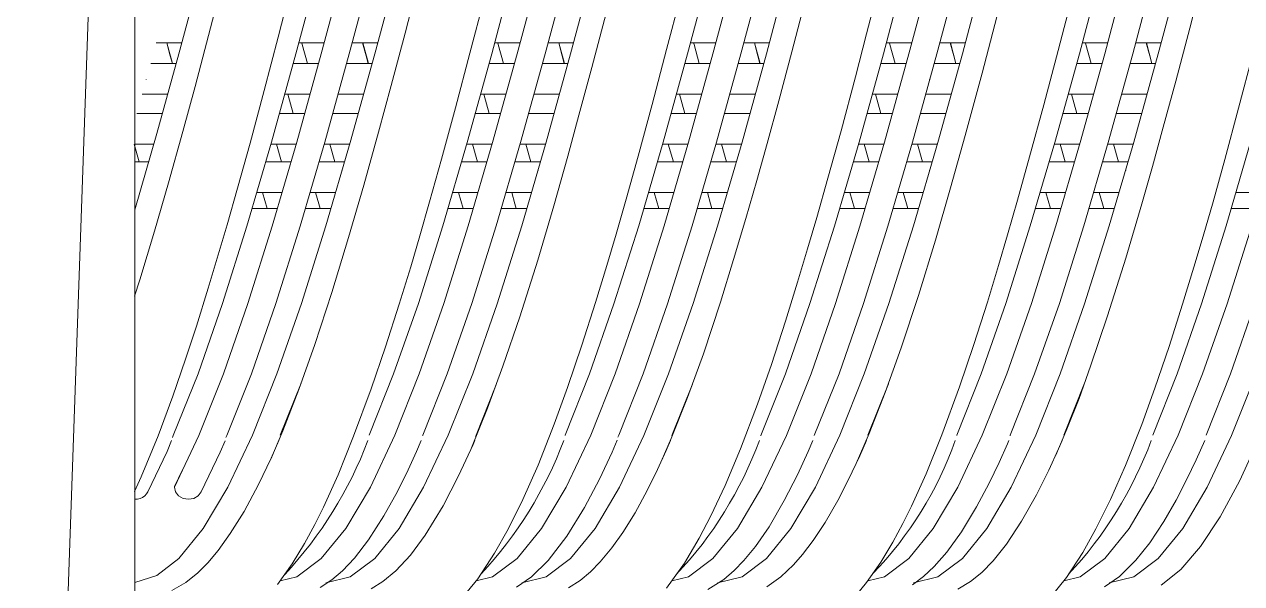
# Model space of a CAD drawing. Header units: millimetres. Extents: x 4229 to 8429, y -1187 to 1783.
# Drawn here: x 6231.81 to 6276.32, y -391.84 to -371.4 of the extents above; entities that cross this region are included whole.
import ezdxf

# ---------------------------------------------------------------- set-up
doc = ezdxf.new("R2010")
doc.units = ezdxf.units.MM

msp = doc.modelspace()

# ---------------------------------------------------------------- linework, layer by layer
at = {"linetype": 'Continuous', "lineweight": 5}
for p, q in [((6237.739, -268.136), (6231.811, -437.89)), ((6235.847, -365.72), (6235.847, -378.177)), ((6238.353, -369.13), (6237.462, -372.473)), ((6242.63, -369.13), (6241.739, -372.473)), ((6243.561, -369.13), (6242.67, -372.473)), ((6244.584, -369.13), (6243.693, -372.473)), ((6245.519, -369.126), (6244.628, -372.468)), ((6249.796, -369.126), (6248.904, -372.468)), ((6250.727, -369.126), (6249.835, -372.468)), ((6251.75, -369.126), (6250.858, -372.468)), ((6252.685, -369.121), (6251.782, -372.477)), ((6256.961, -369.121), (6256.058, -372.477)), ((6257.892, -369.121), (6256.989, -372.477)), ((6258.916, -369.121), (6258.013, -372.477)), ((6259.839, -369.13), (6258.948, -372.473)), ((6264.116, -369.13), (6263.224, -372.473)), ((6265.047, -369.13), (6264.155, -372.473)), ((6266.07, -369.13), (6265.178, -372.473)), ((6267.005, -369.126), (6266.113, -372.468)), ((6271.281, -369.126), (6270.39, -372.468)), ((6272.212, -369.126), (6271.321, -372.468)), ((6273.235, -369.126), (6272.344, -372.468)), ((6274.17, -369.121), (6273.267, -372.477)), ((6274.969, -369.454), (6274.426, -371.533)), ((6239.082, -369.732), (6238.546, -371.798)), ((6246.271, -369.643), (6245.735, -371.715)), ((6241.093, -371.859), (6241.597, -369.908)), ((6255.297, -372.317), (6255.818, -370.322)), ((6262.609, -371.74), (6263.015, -370.167)), ((6248.105, -372.449), (6248.62, -370.468)), ((6260.4, -370.379), (6259.875, -372.4)), ((6267.536, -370.503), (6266.833, -373.178)), ((6269.617, -372.347), (6270.131, -370.369)), ((6253.084, -370.986), (6252.56, -372.968)), ((6274.426, -371.533), (6273.913, -373.468)), ((6236.635, -372.075), (6237.563, -372.075)), ((6236.635, -372.075), (6237.559, -372.075)), ((6237.021, -372.075), (6237.149, -372.552)), ((6237.026, -372.075), (6237.23, -372.824)), ((6238.546, -371.798), (6238.055, -373.671)), ((6240.582, -373.817), (6241.093, -371.859)), ((6241.841, -372.075), (6242.771, -372.075)), ((6241.974, -372.133), (6241.958, -372.075)), ((6243.796, -372.075), (6244.724, -372.075)), ((6243.796, -372.075), (6244.72, -372.075)), ((6244.182, -372.075), (6244.31, -372.552)), ((6244.187, -372.075), (6244.391, -372.824)), ((6245.735, -371.715), (6245.226, -373.632)), ((6249.009, -372.075), (6249.94, -372.075)), ((6249.143, -372.133), (6249.127, -372.075)), ((6250.964, -372.075), (6251.888, -372.075)), ((6250.965, -372.075), (6251.893, -372.075)), ((6251.351, -372.075), (6251.478, -372.552)), ((6251.355, -372.075), (6251.56, -372.824)), ((6256.167, -372.075), (6257.097, -372.075)), ((6256.3, -372.133), (6256.284, -372.075)), ((6258.122, -372.075), (6259.05, -372.075)), ((6258.122, -372.075), (6259.046, -372.075)), ((6258.508, -372.075), (6258.636, -372.552)), ((6258.513, -372.075), (6258.717, -372.824)), ((6262.199, -373.316), (6262.609, -371.74)), ((6263.326, -372.075), (6264.257, -372.075)), ((6263.46, -372.133), (6263.444, -372.075)), ((6265.281, -372.075), (6266.206, -372.075)), ((6265.282, -372.075), (6266.21, -372.075)), ((6265.668, -372.075), (6265.795, -372.552)), ((6265.672, -372.075), (6265.877, -372.824)), ((6270.494, -372.075), (6271.425, -372.075)), ((6270.628, -372.133), (6270.612, -372.075)), ((6272.449, -372.075), (6273.374, -372.075)), ((6272.45, -372.075), (6273.378, -372.075)), ((6272.836, -372.075), (6272.963, -372.552)), ((6272.84, -372.075), (6273.045, -372.824)), ((6237.462, -372.473), (6236.66, -375.385)), ((6237.149, -372.552), (6237.223, -372.824)), ((6241.739, -372.473), (6240.847, -375.7)), ((6242.67, -372.473), (6241.778, -375.7)), ((6242.164, -372.824), (6241.974, -372.133)), ((6243.693, -372.473), (6242.801, -375.7)), ((6244.628, -372.468), (6243.725, -375.709)), ((6244.31, -372.552), (6244.384, -372.824)), ((6247.573, -374.447), (6248.105, -372.449)), ((6248.904, -372.468), (6248.001, -375.709)), ((6249.835, -372.468), (6248.932, -375.709)), ((6249.333, -372.824), (6249.143, -372.133)), ((6250.858, -372.468), (6249.956, -375.709)), ((6251.782, -372.477), (6250.89, -375.704)), ((6251.478, -372.552), (6251.553, -372.824)), ((6254.766, -374.32), (6255.297, -372.317)), ((6256.058, -372.477), (6255.167, -375.704)), ((6256.989, -372.477), (6256.098, -375.704)), ((6256.49, -372.824), (6256.3, -372.133)), ((6258.013, -372.477), (6257.121, -375.704)), ((6258.948, -372.473), (6258.056, -375.7)), ((6258.636, -372.552), (6258.71, -372.824)), ((6259.875, -372.4), (6259.402, -374.188)), ((6263.224, -372.473), (6262.333, -375.7)), ((6264.155, -372.473), (6263.264, -375.7)), ((6263.65, -372.824), (6263.46, -372.133)), ((6265.178, -372.473), (6264.287, -375.7)), ((6266.113, -372.468), (6265.21, -375.709)), ((6265.795, -372.552), (6265.87, -372.824)), ((6269.087, -374.343), (6269.617, -372.347)), ((6270.39, -372.468), (6269.487, -375.709)), ((6271.321, -372.468), (6270.418, -375.709)), ((6270.818, -372.824), (6270.628, -372.133)), ((6272.344, -372.468), (6271.441, -375.709)), ((6273.267, -372.477), (6272.376, -375.704)), ((6272.963, -372.552), (6273.038, -372.824)), ((6276.212, -374.465), (6276.739, -372.48)), ((6237.358, -372.824), (6236.431, -372.824)), ((6237.353, -372.824), (6236.433, -372.824)), ((6242.564, -372.824), (6241.638, -372.824)), ((6244.519, -372.824), (6243.592, -372.824)), ((6244.514, -372.824), (6243.593, -372.824)), ((6249.733, -372.824), (6248.806, -372.824)), ((6251.688, -372.824), (6250.76, -372.824)), ((6251.683, -372.824), (6250.762, -372.824)), ((6252.56, -372.968), (6252.093, -374.71)), ((6256.891, -372.824), (6255.964, -372.824)), ((6258.845, -372.824), (6257.918, -372.824)), ((6258.84, -372.824), (6257.92, -372.824)), ((6264.05, -372.824), (6263.123, -372.824)), ((6266.005, -372.824), (6265.078, -372.824)), ((6266, -372.824), (6265.079, -372.824)), ((6271.218, -372.824), (6270.291, -372.824)), ((6273.173, -372.824), (6272.245, -372.824)), ((6273.168, -372.824), (6272.247, -372.824)), ((6236.269, -373.415), (6236.269, -373.405)), ((6243.43, -373.415), (6243.43, -373.405)), ((6250.599, -373.415), (6250.599, -373.405)), ((6257.756, -373.415), (6257.756, -373.405)), ((6261.674, -375.285), (6262.199, -373.316)), ((6264.916, -373.415), (6264.916, -373.405)), ((6266.833, -373.178), (6266.213, -375.46)), ((6272.084, -373.415), (6272.084, -373.405)), ((6273.913, -373.468), (6273.459, -375.153)), ((6238.055, -373.671), (6237.61, -375.318)), ((6240.065, -375.738), (6240.582, -373.817)), ((6245.226, -373.632), (6244.763, -375.331)), ((6236.121, -373.95), (6237.051, -373.95)), ((6236.269, -373.95), (6237.044, -373.95)), ((6241.327, -373.95), (6242.254, -373.95)), ((6241.448, -373.95), (6241.64, -374.652)), ((6243.282, -373.95), (6244.212, -373.95)), ((6243.43, -373.95), (6244.205, -373.95)), ((6248.495, -373.95), (6249.423, -373.95)), ((6248.616, -373.95), (6248.809, -374.652)), ((6250.45, -373.95), (6251.38, -373.95)), ((6250.599, -373.95), (6251.374, -373.95)), ((6254.256, -376.212), (6254.766, -374.32)), ((6255.653, -373.95), (6256.58, -373.95)), ((6255.774, -373.95), (6255.966, -374.652)), ((6257.608, -373.95), (6258.538, -373.95)), ((6257.756, -373.95), (6258.531, -373.95)), ((6259.402, -374.188), (6258.976, -375.751)), ((6262.813, -373.95), (6263.74, -373.95)), ((6262.933, -373.95), (6263.126, -374.652)), ((6264.767, -373.95), (6265.697, -373.95)), ((6264.916, -373.95), (6265.691, -373.95)), ((6268.569, -376.239), (6269.087, -374.343)), ((6269.98, -373.95), (6270.908, -373.95)), ((6270.101, -373.95), (6270.294, -374.652)), ((6271.935, -373.95), (6272.865, -373.95)), ((6272.084, -373.95), (6272.859, -373.95)), ((6236.859, -374.652), (6235.925, -374.652)), ((6236.851, -374.652), (6236.269, -374.652)), ((6242.061, -374.652), (6241.132, -374.652)), ((6244.02, -374.652), (6243.086, -374.652)), ((6244.012, -374.652), (6243.43, -374.652)), ((6247.061, -376.323), (6247.573, -374.447)), ((6249.229, -374.652), (6248.3, -374.652)), ((6251.188, -374.652), (6250.255, -374.652)), ((6251.181, -374.652), (6250.599, -374.652)), ((6252.093, -374.71), (6251.683, -376.215)), ((6256.387, -374.652), (6255.458, -374.652)), ((6258.346, -374.652), (6257.412, -374.652)), ((6258.338, -374.652), (6257.756, -374.652)), ((6263.546, -374.652), (6262.618, -374.652)), ((6265.505, -374.652), (6264.572, -374.652)), ((6265.498, -374.652), (6264.916, -374.652)), ((6270.714, -374.652), (6269.785, -374.652)), ((6272.673, -374.652), (6271.74, -374.652)), ((6272.666, -374.652), (6272.084, -374.652)), ((6275.71, -376.33), (6276.212, -374.465)), ((6273.459, -375.153), (6273.063, -376.596)), ((6236.66, -375.385), (6235.847, -378.177)), ((6237.61, -375.318), (6237.087, -377.184)), ((6244.763, -375.331), (6244.22, -377.273)), ((6261.194, -377.024), (6261.674, -375.285)), ((6266.213, -375.46), (6265.678, -377.368)), ((6236.004, -376.421), (6235.823, -375.778)), ((6235.847, -375.778), (6236.538, -375.778)), ((6236.269, -375.778), (6236.531, -375.778)), ((6239.608, -377.38), (6240.065, -375.738)), ((6240.847, -375.7), (6239.944, -378.769)), ((6240.819, -375.778), (6241.743, -375.778)), ((6241.778, -375.7), (6240.875, -378.769)), ((6241.217, -376.421), (6241.032, -375.778)), ((6242.801, -375.7), (6241.898, -378.769)), ((6242.773, -375.778), (6243.699, -375.778)), ((6243.725, -375.709), (6242.833, -378.765)), ((6243.165, -376.421), (6242.984, -375.778)), ((6243.43, -375.778), (6243.692, -375.778)), ((6248.001, -375.709), (6247.11, -378.765)), ((6247.988, -375.778), (6248.912, -375.778)), ((6248.932, -375.709), (6248.041, -378.765)), ((6248.386, -376.421), (6248.2, -375.778)), ((6249.956, -375.709), (6249.064, -378.765)), ((6249.942, -375.778), (6250.867, -375.778)), ((6250.89, -375.704), (6249.999, -378.761)), ((6250.334, -376.421), (6250.153, -375.778)), ((6250.599, -375.778), (6250.86, -375.778)), ((6255.167, -375.704), (6254.276, -378.761)), ((6255.146, -375.778), (6256.069, -375.778)), ((6256.098, -375.704), (6255.207, -378.761)), ((6255.543, -376.421), (6255.358, -375.778)), ((6257.121, -375.704), (6256.23, -378.761)), ((6257.099, -375.778), (6258.025, -375.778)), ((6258.056, -375.7), (6257.153, -378.769)), ((6257.491, -376.421), (6257.31, -375.778)), ((6257.756, -375.778), (6258.018, -375.778)), ((6258.976, -375.751), (6258.595, -377.106)), ((6262.333, -375.7), (6261.43, -378.769)), ((6262.305, -375.778), (6263.229, -375.778)), ((6263.264, -375.7), (6262.361, -378.769)), ((6262.703, -376.421), (6262.518, -375.778)), ((6264.287, -375.7), (6263.384, -378.769)), ((6264.259, -375.778), (6265.184, -375.778)), ((6265.21, -375.709), (6264.319, -378.765)), ((6264.651, -376.421), (6264.47, -375.778)), ((6264.916, -375.778), (6265.177, -375.778)), ((6269.487, -375.709), (6268.596, -378.765)), ((6269.473, -375.778), (6270.397, -375.778)), ((6270.418, -375.709), (6269.527, -378.765)), ((6269.871, -376.421), (6269.685, -375.778)), ((6271.441, -375.709), (6270.55, -378.765)), ((6271.427, -375.778), (6272.352, -375.778)), ((6272.376, -375.704), (6271.485, -378.761)), ((6271.819, -376.421), (6271.638, -375.778)), ((6272.084, -375.778), (6272.345, -375.778)), ((6276.653, -375.704), (6275.761, -378.761)), ((6236.351, -376.421), (6235.847, -376.421)), ((6236.346, -376.421), (6236.269, -376.421)), ((6241.557, -376.421), (6240.641, -376.421)), ((6243.512, -376.421), (6242.594, -376.421)), ((6243.507, -376.421), (6243.43, -376.421)), ((6246.626, -377.878), (6247.061, -376.323)), ((6248.726, -376.421), (6247.809, -376.421)), ((6250.68, -376.421), (6249.762, -376.421)), ((6250.676, -376.421), (6250.599, -376.421)), ((6251.683, -376.215), (6251.171, -378.03)), ((6253.819, -377.791), (6254.256, -376.212)), ((6255.883, -376.421), (6254.967, -376.421)), ((6257.838, -376.421), (6256.92, -376.421)), ((6257.833, -376.421), (6257.756, -376.421)), ((6263.043, -376.421), (6262.126, -376.421)), ((6264.997, -376.421), (6264.08, -376.421)), ((6264.993, -376.421), (6264.916, -376.421)), ((6268.129, -377.818), (6268.569, -376.239)), ((6270.211, -376.421), (6269.294, -376.421)), ((6272.165, -376.421), (6271.247, -376.421)), ((6272.161, -376.421), (6272.084, -376.421)), ((6275.278, -377.885), (6275.71, -376.33)), ((6236.269, -376.723), (6236.269, -376.732)), ((6243.43, -376.723), (6243.43, -376.732)), ((6250.599, -376.723), (6250.599, -376.732)), ((6257.756, -376.723), (6257.756, -376.732)), ((6260.788, -378.452), (6261.194, -377.024)), ((6264.916, -376.723), (6264.916, -376.732)), ((6272.084, -376.723), (6272.084, -376.732)), ((6273.063, -376.596), (6272.68, -377.951)), ((6237.087, -377.184), (6236.57, -378.961)), ((6239.225, -378.719), (6239.608, -377.38)), ((6244.22, -377.273), (6243.668, -379.187)), ((6258.595, -377.106), (6258.193, -378.496)), ((6265.678, -377.368), (6265.126, -379.28)), ((6240.307, -377.547), (6241.232, -377.547)), ((6240.515, -377.547), (6240.686, -378.121)), ((6242.262, -377.547), (6243.185, -377.547)), ((6242.463, -377.547), (6242.581, -377.961)), ((6246.271, -379.125), (6246.626, -377.878)), ((6247.476, -377.547), (6248.401, -377.547)), ((6247.684, -377.547), (6247.855, -378.121)), ((6249.431, -377.547), (6250.353, -377.547)), ((6249.632, -377.547), (6249.75, -377.961)), ((6253.452, -379.068), (6253.819, -377.791)), ((6254.633, -377.547), (6255.558, -377.547)), ((6254.841, -377.547), (6255.012, -378.121)), ((6256.588, -377.547), (6257.511, -377.547)), ((6256.789, -377.547), (6256.907, -377.961)), ((6261.793, -377.547), (6262.718, -377.547)), ((6262.001, -377.547), (6262.172, -378.121)), ((6263.748, -377.547), (6264.67, -377.547)), ((6263.949, -377.547), (6264.067, -377.961)), ((6267.767, -379.087), (6268.129, -377.818)), ((6268.961, -377.547), (6269.886, -377.547)), ((6269.169, -377.547), (6269.34, -378.121)), ((6270.916, -377.547), (6271.838, -377.547)), ((6271.117, -377.547), (6271.235, -377.961)), ((6274.915, -379.144), (6275.278, -377.885)), ((6276.117, -377.547), (6277.042, -377.547)), ((6235.847, -378.177), (6235.847, -381.487)), ((6241.066, -378.121), (6240.137, -378.121)), ((6243.016, -378.121), (6242.091, -378.121)), ((6242.581, -377.961), (6242.63, -378.121)), ((6248.235, -378.121), (6247.305, -378.121)), ((6250.185, -378.121), (6249.26, -378.121)), ((6249.75, -377.961), (6249.798, -378.121)), ((6251.171, -378.03), (6250.583, -380.011)), ((6255.392, -378.121), (6254.463, -378.121)), ((6257.343, -378.121), (6256.417, -378.121)), ((6256.907, -377.961), (6256.956, -378.121)), ((6262.552, -378.121), (6261.622, -378.121)), ((6264.502, -378.121), (6263.577, -378.121)), ((6264.067, -377.961), (6264.115, -378.121)), ((6269.72, -378.121), (6268.79, -378.121)), ((6271.67, -378.121), (6270.745, -378.121)), ((6271.235, -377.961), (6271.283, -378.121)), ((6272.68, -377.951), (6272.09, -379.941)), ((6276.876, -378.121), (6275.947, -378.121)), ((6238.901, -379.823), (6239.225, -378.719)), ((6239.944, -378.769), (6239.053, -381.603)), ((6240.875, -378.769), (6239.984, -381.603)), ((6241.898, -378.769), (6241.007, -381.603)), ((6242.833, -378.765), (6241.942, -381.599)), ((6247.11, -378.765), (6246.219, -381.599)), ((6248.041, -378.765), (6247.15, -381.599)), ((6249.064, -378.765), (6248.173, -381.599)), ((6249.999, -378.761), (6249.096, -381.606)), ((6254.276, -378.761), (6253.373, -381.606)), ((6255.207, -378.761), (6254.304, -381.606)), ((6256.23, -378.761), (6255.327, -381.606)), ((6257.153, -378.769), (6256.262, -381.603)), ((6258.193, -378.496), (6257.747, -379.99)), ((6260.454, -379.596), (6260.788, -378.452)), ((6261.43, -378.769), (6260.538, -381.603)), ((6262.361, -378.769), (6261.469, -381.603)), ((6263.384, -378.769), (6262.493, -381.603)), ((6264.319, -378.765), (6263.428, -381.599)), ((6268.596, -378.765), (6267.704, -381.599)), ((6269.527, -378.765), (6268.635, -381.599)), ((6270.55, -378.765), (6269.658, -381.599)), ((6271.485, -378.761), (6270.582, -381.606)), ((6275.761, -378.761), (6274.858, -381.606)), ((6276.692, -378.761), (6275.789, -381.606)), ((6236.57, -378.961), (6236.033, -380.733)), ((6243.668, -379.187), (6243.057, -381.193)), ((6245.939, -380.259), (6246.271, -379.125)), ((6253.114, -380.208), (6253.452, -379.068)), ((6267.439, -380.209), (6267.767, -379.087)), ((6274.58, -380.275), (6274.915, -379.144)), ((6260.088, -380.817), (6260.454, -379.596)), ((6265.126, -379.28), (6264.508, -381.302)), ((6238.533, -381.045), (6238.901, -379.823)), ((6250.583, -380.011), (6249.928, -382.081)), ((6257.747, -379.99), (6257.263, -381.549)), ((6272.09, -379.941), (6271.425, -382.046)), ((6245.523, -381.62), (6245.939, -380.259)), ((6252.697, -381.567), (6253.114, -380.208)), ((6267.031, -381.549), (6267.439, -380.209)), ((6274.165, -381.623), (6274.58, -380.275)), ((6236.033, -380.733), (6235.845, -381.332)), ((6259.646, -382.25), (6260.088, -380.817)), ((6235.847, -381.33), (6235.847, -388.478)), ((6238.105, -382.424), (6238.533, -381.045)), ((6243.057, -381.193), (6242.429, -383.104)), ((6264.508, -381.302), (6263.876, -383.217)), ((6239.053, -381.603), (6238.162, -384.165)), ((6239.984, -381.603), (6239.093, -384.165)), ((6241.007, -381.603), (6240.116, -384.165)), ((6241.942, -381.599), (6241.039, -384.172)), ((6245.021, -383.181), (6245.523, -381.62)), ((6246.219, -381.599), (6245.316, -384.172)), ((6247.15, -381.599), (6246.247, -384.172)), ((6248.173, -381.599), (6247.27, -384.172)), ((6249.096, -381.606), (6248.205, -384.168)), ((6252.197, -383.124), (6252.697, -381.567)), ((6253.373, -381.606), (6252.481, -384.168)), ((6254.304, -381.606), (6253.412, -384.168)), ((6255.327, -381.606), (6254.436, -384.168)), ((6256.262, -381.603), (6255.37, -384.165)), ((6257.263, -381.549), (6256.641, -383.438)), ((6260.538, -381.603), (6259.647, -384.165)), ((6261.469, -381.603), (6260.578, -384.165)), ((6262.493, -381.603), (6261.601, -384.165)), ((6263.428, -381.599), (6262.525, -384.172)), ((6266.536, -383.093), (6267.031, -381.549)), ((6267.704, -381.599), (6266.801, -384.172)), ((6268.635, -381.599), (6267.732, -384.172)), ((6269.658, -381.599), (6268.755, -384.172)), ((6270.582, -381.606), (6269.69, -384.168)), ((6273.669, -383.166), (6274.165, -381.623)), ((6274.858, -381.606), (6273.967, -384.168)), ((6275.789, -381.606), (6274.898, -384.168)), ((6276.812, -381.606), (6275.921, -384.168)), ((6249.928, -382.081), (6249.314, -383.895)), ((6259.129, -383.833), (6259.646, -382.25)), ((6271.425, -382.046), (6270.801, -383.892)), ((6237.71, -383.637), (6238.105, -382.424)), ((6242.429, -383.104), (6241.844, -384.748)), ((6244.494, -384.721), (6245.021, -383.181)), ((6251.675, -384.67), (6252.197, -383.124)), ((6263.876, -383.217), (6263.29, -384.851)), ((6266.006, -384.645), (6266.536, -383.093)), ((6273.151, -384.698), (6273.669, -383.166)), ((6237.243, -384.986), (6237.71, -383.637)), ((6256.641, -383.438), (6256.066, -385.031)), ((6249.314, -383.895), (6248.753, -385.43)), ((6258.621, -385.283), (6259.129, -383.833)), ((6270.801, -383.892), (6270.377, -385.067)), ((6238.162, -384.165), (6237.259, -386.421)), ((6239.093, -384.165), (6238.19, -386.421)), ((6240.116, -384.165), (6239.213, -386.421)), ((6241.039, -384.172), (6240.148, -386.418)), ((6241.93, -384.506), (6241.171, -386.418)), ((6245.316, -384.172), (6244.424, -386.418)), ((6246.247, -384.172), (6245.355, -386.418)), ((6247.27, -384.172), (6246.378, -386.418)), ((6248.205, -384.168), (6247.313, -386.415)), ((6252.481, -384.168), (6251.59, -386.415)), ((6253.412, -384.168), (6252.521, -386.415)), ((6254.436, -384.168), (6253.544, -386.415)), ((6255.37, -384.165), (6254.467, -386.421)), ((6256.241, -384.547), (6255.491, -386.421)), ((6259.647, -384.165), (6258.744, -386.421)), ((6260.578, -384.165), (6259.675, -386.421)), ((6261.601, -384.165), (6260.698, -386.421)), ((6262.525, -384.172), (6261.633, -386.418)), ((6263.405, -384.532), (6262.656, -386.418)), ((6266.801, -384.172), (6265.91, -386.418)), ((6267.732, -384.172), (6266.841, -386.418)), ((6268.755, -384.172), (6267.864, -386.418)), ((6269.69, -384.168), (6268.799, -386.415)), ((6270.577, -384.513), (6269.822, -386.415)), ((6273.967, -384.168), (6273.076, -386.415)), ((6274.898, -384.168), (6274.007, -386.415)), ((6275.921, -384.168), (6275.03, -386.415)), ((6276.856, -384.165), (6275.953, -386.421)), ((6236.701, -386.436), (6237.243, -384.986)), ((6241.844, -384.748), (6241.259, -386.254)), ((6243.853, -386.455), (6244.494, -384.721)), ((6249.057, -384.599), (6248.336, -386.415)), ((6251.191, -386.01), (6251.675, -384.67)), ((6256.066, -385.031), (6255.465, -386.538)), ((6263.29, -384.851), (6262.706, -386.349)), ((6265.361, -386.396), (6266.006, -384.645)), ((6272.67, -386.027), (6273.151, -384.698)), ((6248.753, -385.43), (6248.161, -386.879)), ((6257.997, -386.915), (6258.621, -385.283)), ((6270.377, -385.067), (6269.935, -386.197)), ((6241.259, -386.254), (6240.821, -387.284)), ((6250.595, -387.513), (6251.191, -386.01)), ((6262.706, -386.349), (6262.188, -387.533)), ((6269.935, -386.197), (6269.531, -387.138)), ((6272.077, -387.521), (6272.67, -386.027)), ((6236.087, -387.934), (6236.701, -386.436)), ((6237.029, -387.014), (6237.198, -386.612)), ((6237.259, -386.421), (6237.223, -386.498)), ((6238.19, -386.421), (6237.298, -388.314)), ((6238.973, -387.036), (6239.151, -386.615)), ((6239.213, -386.421), (6239.176, -386.5)), ((6240.148, -386.418), (6239.256, -388.312)), ((6240.834, -387.257), (6241.115, -386.609)), ((6243.284, -387.865), (6243.853, -386.455)), ((6245.355, -386.418), (6244.464, -388.312)), ((6246.152, -387.011), (6246.323, -386.608)), ((6246.378, -386.418), (6246.374, -386.427)), ((6247.313, -386.415), (6246.41, -388.317)), ((6247.692, -387.896), (6248.22, -386.751)), ((6248.22, -386.751), (6248.28, -386.602)), ((6248.336, -386.415), (6248.314, -386.463)), ((6251.59, -386.415), (6251.584, -386.427)), ((6252.521, -386.415), (6251.618, -388.317)), ((6253.301, -387.037), (6253.488, -386.599)), ((6253.544, -386.415), (6253.513, -386.482)), ((6254.467, -386.421), (6253.576, -388.314)), ((6255.465, -386.538), (6255.094, -387.379)), ((6255.279, -386.974), (6255.435, -386.612)), ((6258.744, -386.421), (6258.739, -386.433)), ((6259.675, -386.421), (6258.784, -388.314)), ((6260.469, -387.014), (6260.643, -386.612)), ((6261.633, -386.418), (6260.742, -388.312)), ((6262.362, -387.162), (6262.601, -386.61)), ((6264.789, -387.82), (6265.361, -386.396)), ((6265.91, -386.418), (6265.907, -386.423)), ((6266.841, -386.418), (6265.95, -388.312)), ((6267.456, -387.414), (6267.757, -386.735)), ((6267.757, -386.735), (6267.809, -386.609)), ((6267.864, -386.418), (6267.856, -386.436)), ((6268.799, -386.415), (6267.896, -388.317)), ((6269.632, -386.918), (6269.766, -386.606)), ((6274.007, -386.415), (6273.104, -388.317)), ((6274.662, -387.312), (6274.974, -386.608)), ((6275.953, -386.421), (6275.062, -388.314)), ((6236.327, -388.487), (6237.029, -387.014)), ((6238.281, -388.487), (6238.973, -387.036)), ((6240.379, -388.212), (6240.834, -387.257)), ((6245.845, -387.682), (6246.152, -387.011)), ((6252.838, -388.023), (6253.301, -387.037)), ((6254.961, -387.669), (6255.279, -386.974)), ((6257.434, -388.251), (6257.997, -386.915)), ((6260.079, -387.857), (6260.469, -387.014)), ((6261.954, -388.031), (6262.362, -387.162)), ((6269.277, -387.691), (6269.632, -386.918)), ((6276.241, -388.096), (6276.726, -387.059)), ((6237.576, -387.703), (6237.299, -388.292)), ((6245.452, -388.474), (6245.845, -387.682)), ((6250.041, -388.764), (6250.595, -387.513)), ((6254.585, -388.437), (6254.961, -387.669)), ((6267.094, -388.168), (6267.456, -387.414)), ((6268.825, -388.593), (6269.277, -387.691)), ((6271.527, -388.763), (6272.077, -387.521)), ((6274.323, -388.024), (6274.662, -387.312)), ((6235.839, -388.471), (6236.087, -387.934)), ((6242.749, -389.048), (6243.284, -387.865)), ((6247.121, -388.995), (6247.692, -387.896)), ((6252.296, -389.053), (6252.838, -388.023)), ((6259.599, -388.806), (6260.079, -387.857)), ((6261.554, -388.805), (6261.954, -388.031)), ((6264.252, -389.013), (6264.789, -387.82)), ((6273.93, -388.784), (6274.323, -388.024)), ((6275.544, -389.397), (6276.241, -388.096)), ((6235.847, -388.757), (6235.847, -388.456)), ((6236.214, -388.63), (6236.279, -388.563)), ((6236.279, -388.563), (6236.327, -388.486)), ((6236.327, -388.486), (6236.328, -388.484)), ((6237.298, -388.314), (6237.337, -388.484)), ((6237.337, -388.484), (6237.448, -388.628)), ((6238.172, -388.628), (6238.282, -388.484)), ((6238.282, -388.484), (6238.284, -388.48)), ((6239.256, -388.312), (6238.353, -389.826)), ((6239.846, -389.202), (6240.379, -388.212)), ((6244.464, -388.312), (6243.561, -389.826)), ((6244.96, -389.361), (6245.452, -388.474)), ((6246.41, -388.317), (6245.519, -389.824)), ((6251.618, -388.317), (6250.727, -389.824)), ((6253.576, -388.314), (6252.685, -389.822)), ((6254.146, -389.248), (6254.585, -388.437)), ((6256.914, -389.366), (6257.434, -388.251)), ((6258.784, -388.314), (6257.892, -389.822)), ((6260.742, -388.312), (6259.839, -389.826)), ((6265.95, -388.312), (6265.047, -389.826)), ((6266.634, -389.035), (6267.094, -388.168)), ((6267.896, -388.317), (6267.005, -389.824)), ((6268.277, -389.561), (6268.825, -388.593)), ((6273.104, -388.317), (6272.212, -389.824)), ((6275.062, -388.314), (6274.17, -389.822)), ((6235.847, -388.757), (6235.948, -388.75)), ((6235.847, -388.757), (6235.847, -391.801)), ((6235.948, -388.75), (6236.045, -388.726)), ((6236.045, -388.726), (6236.135, -388.686)), ((6236.135, -388.686), (6236.214, -388.63)), ((6237.448, -388.628), (6237.614, -388.724)), ((6237.614, -388.724), (6237.81, -388.757)), ((6237.81, -388.757), (6238.006, -388.724)), ((6238.006, -388.724), (6238.172, -388.628)), ((6246.47, -390.065), (6247.121, -388.995)), ((6249.505, -389.843), (6250.041, -388.764)), ((6259.043, -389.76), (6259.599, -388.806)), ((6261.092, -389.602), (6261.554, -388.805)), ((6263.937, -389.646), (6264.252, -389.013)), ((6266.079, -389.946), (6266.634, -389.035)), ((6270.997, -389.831), (6271.527, -388.763)), ((6273.479, -389.571), (6273.93, -388.784)), ((6239.343, -390.01), (6239.846, -389.202)), ((6242.432, -389.684), (6242.749, -389.048)), ((6244.393, -390.24), (6244.96, -389.361)), ((6251.654, -390.1), (6252.296, -389.053)), ((6253.696, -389.975), (6254.146, -389.248)), ((6256.491, -390.183), (6256.914, -389.366)), ((6274.825, -390.478), (6275.544, -389.397)), ((6238.353, -389.826), (6237.462, -390.921)), ((6242.054, -390.378), (6242.432, -389.684)), ((6243.561, -389.826), (6242.67, -390.921)), ((6245.519, -389.824), (6244.628, -390.92)), ((6249.009, -390.729), (6249.505, -389.843)), ((6250.727, -389.824), (6249.835, -390.92)), ((6252.685, -389.822), (6251.782, -390.922)), ((6257.892, -389.822), (6256.989, -390.922)), ((6258.543, -390.484), (6259.043, -389.76)), ((6259.839, -389.826), (6258.948, -390.921)), ((6260.652, -390.266), (6261.092, -389.602)), ((6263.568, -390.328), (6263.937, -389.646)), ((6265.047, -389.826), (6264.155, -390.921)), ((6267.005, -389.824), (6266.113, -390.92)), ((6267.726, -390.395), (6268.277, -389.561)), ((6270.513, -390.698), (6270.997, -389.831)), ((6272.212, -389.824), (6271.321, -390.92)), ((6272.971, -390.344), (6273.479, -389.571)), ((6274.17, -389.822), (6273.267, -390.922)), ((6238.9, -390.624), (6239.343, -390.01)), ((6241.602, -391.121), (6242.054, -390.378)), ((6243.88, -390.903), (6244.393, -390.24)), ((6245.927, -390.8), (6246.47, -390.065)), ((6250.963, -390.999), (6251.654, -390.1)), ((6253.296, -390.536), (6253.696, -389.975)), ((6255.951, -391.09), (6256.491, -390.183)), ((6260.268, -390.771), (6260.652, -390.266)), ((6263.127, -391.06), (6263.568, -390.328)), ((6265.545, -390.685), (6266.079, -389.946)), ((6272.46, -390.987), (6272.971, -390.344)), ((6238.518, -391.078), (6238.9, -390.624)), ((6245.398, -391.368), (6245.927, -390.8)), ((6248.398, -391.662), (6249.009, -390.729)), ((6252.87, -391.047), (6253.296, -390.536)), ((6258.123, -390.997), (6258.543, -390.484)), ((6259.938, -391.148), (6260.268, -390.771)), ((6265.083, -391.214), (6265.545, -390.685)), ((6267.24, -391.001), (6267.726, -390.395)), ((6269.919, -391.613), (6270.513, -390.698)), ((6274.095, -391.317), (6274.825, -390.478)), ((6237.462, -390.921), (6236.66, -391.539)), ((6238.155, -391.443), (6238.518, -391.078)), ((6241.074, -391.87), (6241.602, -391.121)), ((6242.67, -390.921), (6241.778, -391.586)), ((6243.44, -391.371), (6243.88, -390.903)), ((6244.628, -390.92), (6243.725, -391.587)), ((6249.835, -390.92), (6248.932, -391.587)), ((6250.351, -391.593), (6250.963, -390.999)), ((6251.782, -390.922), (6250.89, -391.587)), ((6252.513, -391.408), (6252.87, -391.047)), ((6255.293, -392.006), (6255.951, -391.09)), ((6256.989, -390.922), (6256.098, -391.587)), ((6257.773, -391.359), (6258.123, -390.997)), ((6258.948, -390.921), (6258.056, -391.586)), ((6259.469, -391.593), (6259.938, -391.148)), ((6262.61, -391.804), (6263.127, -391.06)), ((6264.155, -390.921), (6263.264, -391.586)), ((6264.69, -391.582), (6265.083, -391.214)), ((6266.113, -390.92), (6265.21, -391.587)), ((6266.818, -391.429), (6267.24, -391.001)), ((6271.321, -390.92), (6270.418, -391.587)), ((6271.853, -391.58), (6272.46, -390.987)), ((6273.267, -390.922), (6272.376, -391.587)), ((6236.66, -391.539), (6235.847, -391.801)), ((6237.722, -391.793), (6238.155, -391.443)), ((6241.778, -391.586), (6241.168, -391.737)), ((6242.624, -391.984), (6243.054, -391.702)), ((6243.725, -391.587), (6242.833, -391.81)), ((6243.054, -391.702), (6243.44, -391.371)), ((6244.919, -391.765), (6245.398, -391.368)), ((6247.726, -392.476), (6248.398, -391.662)), ((6248.932, -391.587), (6248.337, -391.736)), ((6249.809, -391.968), (6250.351, -391.593)), ((6250.89, -391.587), (6249.999, -391.81)), ((6252.133, -391.725), (6252.513, -391.408)), ((6256.098, -391.587), (6255.484, -391.74)), ((6256.81, -392.054), (6257.394, -391.685)), ((6258.056, -391.586), (6257.154, -391.809)), ((6257.394, -391.685), (6257.773, -391.359)), ((6258.959, -391.951), (6259.469, -391.593)), ((6263.264, -391.586), (6262.657, -391.736)), ((6264.283, -391.881), (6264.69, -391.582)), ((6265.21, -391.587), (6264.319, -391.81)), ((6266.412, -391.76), (6266.818, -391.429)), ((6269.256, -392.43), (6269.919, -391.613)), ((6270.418, -391.587), (6269.818, -391.737)), ((6271.314, -391.957), (6271.853, -391.58)), ((6272.376, -391.587), (6271.485, -391.81)), ((6273.377, -391.891), (6274.095, -391.317)), ((6235.847, -391.801), (6235.847, -392.297)), ((6237.209, -392.088), (6237.722, -391.793)), ((6244.49, -392.028), (6244.919, -391.765)), ((6249.999, -391.81), (6249.998, -391.809)), ((6251.712, -391.997), (6252.133, -391.725)), ((6262.079, -392.442), (6262.61, -391.804)), ((6265.944, -392.044), (6266.412, -391.76)), ((6271.485, -391.81), (6271.483, -391.809))]:
    msp.add_line(p, q, dxfattribs=at)
for centre, radius, start, end in [((6230.582, -381.44), 14.725, 316.8915, 339.4365), ((6237.858, -381.516), 14.592, 316.902, 339.5905), ((6245.118, -381.587), 14.47, 316.703, 339.6856), ((6253.102, -382.072), 13.535, 316.0035, 340.417), ((6259.292, -381.489), 14.652, 316.9362, 339.5416)]:
    msp.add_arc(centre, radius, start, end, dxfattribs=at)

doc.saveas('drawing.dxf')
